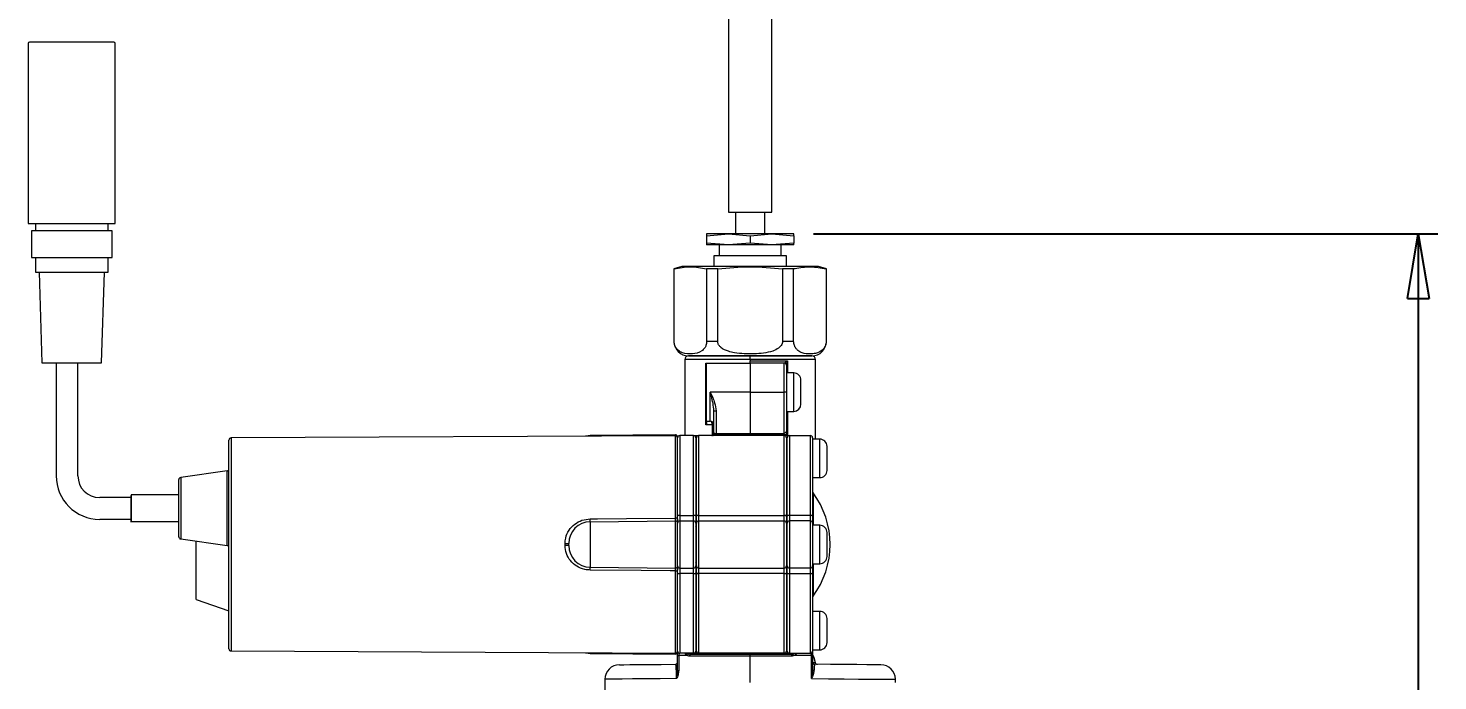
# Model space of a CAD drawing. Header units: millimetres. Extents: x 3 to 208, y 3 to 295.
# Drawn here: x 89.1 to 161, y 152.1 to 185.4 of the extents above; entities that cross this region are included whole.
import ezdxf

# ---------------------------------------------------------------- set-up
doc = ezdxf.new("R2010")
doc.units = ezdxf.units.MM
doc.layers.add('DIM', color=176, linetype='Continuous')
doc.layers.add('LEVEL0', color=179, linetype='Continuous')
doc.styles.add('SLDTEXTSTYLE0', font='TXT', dxfattribs={"width": 0.75})
doc.dimstyles.new('SLDDIMSTYLE1', dxfattribs={"dimtxt": 3.5, "dimasz": 3.302, "dimexe": 0, "dimexo": 0.0625, "dimgap": 0.875, "dimtad": 1, "dimdec": 0, "dimlfac": 2.7, "dimrnd": 1e-09, "dimzin": 12, "dimdsep": 46, "dimtxsty": 'SLDTEXTSTYLE0', "dimblk1": 'CLOSED', "dimblk2": 'CLOSED', "dimsah": 1, "dimcen": 0.09, "dimadec": 0, "dimazin": 3, "dimtfac": 1, "dimtofl": 0, "dimtmove": 0, "dimatfit": 3, "dimldrblk": 'CLOSED', "dimfxl": 0, "dimfrac": 2, "dimtolj": 1, "dimtzin": 12, "dimarcsym": 0})

# ---------------------------------------------------------------- blocks, each defined once
blk = doc.blocks.new('_CLOSED')
at = {"color": 0, "linetype": 'ByBlock', "lineweight": -2}
for p, q in [((-1, 0.166667), (0, 0)), ((-1, 0.166667), (-1, -0.166667)), ((0, 0), (-1, -0.166667)), ((0, 0), (-1, 0))]:
    blk.add_line(p, q, dxfattribs=at)
blk = doc.blocks.new('_D_6')
at = {"layer": 'LEVEL0', "color": 7}
for p, q in [((129.146, 174.916), (161.004, 174.916)), ((160.004, 174.916), (160.004, 58.694)), ((145.257, 58.694), (161.004, 58.694))]:
    blk.add_line(p, q, dxfattribs=at)
at = {"layer": 'LEVEL0', "color": 7, "xscale": 3.302, "yscale": 3.302}
for p, rotation in [((160.004, 174.916), 90.0000000000004), ((160.004, 58.694), 270.0000000000004)]:
    blk.add_blockref('_CLOSED', p, dxfattribs=dict(at, rotation=rotation))
at = {"layer": 'LEVEL0', "color": 7, "insert": (155.492, 109.736), "char_height": 3.5, "attachment_point": 1, "rotation": 90, "style": 'SLDTEXTSTYLE0'}
blk.add_mtext('314', dxfattribs=at)

msp = doc.modelspace()

# ---------------------------------------------------------------- linework, layer by layer
at = {"color": 7, "linetype": 'Continuous', "lineweight": 15}
for p, q in [((124.812, 227.894), (124.812, 176.027)), ((127.035, 176.027), (127.035, 227.894)), ((124.812, 176.027), (127.035, 176.027)), ((125.183, 176.027), (125.183, 174.916)), ((126.664, 174.916), (126.664, 176.027)), ((123.701, 174.824), (124.812, 174.916)), ((123.701, 174.916), (123.701, 174.824)), ((124.812, 174.916), (123.701, 174.916)), ((123.701, 174.824), (123.701, 174.453)), ((124.812, 174.916), (125.923, 174.824)), ((127.035, 174.916), (124.812, 174.916)), ((125.923, 174.824), (127.035, 174.916)), ((125.923, 174.824), (125.923, 174.453)), ((127.035, 174.916), (128.146, 174.824)), ((128.146, 174.916), (127.035, 174.916)), ((128.146, 174.824), (128.146, 174.916)), ((128.146, 174.824), (128.146, 174.453)), ((124.812, 174.361), (123.701, 174.453)), ((123.701, 174.453), (123.701, 174.361)), ((124.812, 174.361), (123.701, 174.361)), ((124.349, 174.361), (124.349, 173.805)), ((125.923, 174.453), (124.812, 174.361)), ((127.035, 174.361), (124.812, 174.361)), ((127.035, 174.361), (125.923, 174.453)), ((128.146, 174.453), (127.035, 174.361)), ((128.146, 174.361), (127.035, 174.361)), ((127.498, 173.805), (127.498, 174.361)), ((128.146, 174.361), (128.146, 174.453)), ((124.072, 173.805), (124.072, 173.249)), ((127.775, 173.805), (124.072, 173.805)), ((127.775, 173.249), (127.775, 173.805)), ((122.442, 173.249), (122.035, 173.14)), ((122.035, 173.14), (122.035, 169.435)), ((122.048, 173.14), (122.035, 173.14)), ((122.048, 169.435), (122.048, 173.14)), ((124.183, 173.249), (122.442, 173.249)), ((124.267, 173.14), (123.704, 173.14)), ((123.704, 173.14), (123.704, 169.435)), ((129.405, 173.249), (124.183, 173.249)), ((124.267, 169.435), (124.267, 173.14)), ((127.58, 173.14), (127.58, 169.435)), ((128.142, 173.14), (127.58, 173.14)), ((128.142, 169.435), (128.142, 173.14)), ((129.812, 173.14), (129.405, 173.249)), ((129.812, 173.14), (129.799, 173.14)), ((129.799, 173.14), (129.799, 169.435)), ((129.812, 169.435), (129.812, 173.14)), ((122.59, 168.509), (122.59, 164.62)), ((124.349, 168.694), (122.775, 168.694)), ((122.775, 168.694), (125.923, 168.694)), ((123.665, 168.324), (123.701, 168.324)), ((123.701, 165.361), (123.701, 168.324)), ((123.701, 168.324), (125.923, 168.324)), ((129.072, 168.694), (124.349, 168.694)), ((125.923, 168.694), (129.072, 168.694)), ((125.923, 168.509), (125.923, 168.694)), ((125.923, 168.509), (125.923, 168.435)), ((125.923, 168.324), (125.923, 168.435)), ((125.923, 168.324), (125.923, 166.842)), ((127.664, 168.324), (125.923, 168.324)), ((129.257, 164.442), (129.257, 168.509)), ((127.775, 168.212), (127.775, 166.842)), ((128.146, 167.824), (127.775, 167.824)), ((125.923, 166.842), (125.923, 164.731)), ((127.775, 166.842), (127.775, 164.795)), ((128.516, 166.231), (128.516, 167.453)), ((124.072, 164.768), (124.072, 165.893)), ((127.775, 165.861), (128.146, 165.861)), ((123.701, 165.361), (123.886, 165.361)), ((123.701, 165.286), (123.701, 165.361)), ((124.072, 164.731), (124.072, 164.768)), ((125.923, 164.657), (125.923, 164.731)), ((127.775, 164.805), (127.775, 164.795)), ((127.775, 164.795), (127.775, 164.731)), ((99.331, 159.064), (99.331, 164.389)), ((122.108, 164.619), (99.441, 164.501)), ((122.108, 164.663), (117.766, 164.625)), ((122.22, 164.552), (122.22, 164.509)), ((122.22, 160.51), (122.22, 164.509)), ((123.035, 164.62), (122.331, 164.62)), ((123.035, 164.62), (123.109, 164.62)), ((123.109, 164.62), (123.294, 164.62)), ((123.146, 164.509), (123.146, 160.51)), ((123.183, 160.51), (123.183, 164.509)), ((127.664, 164.62), (123.294, 164.62)), ((125.923, 164.657), (124.183, 164.657)), ((127.804, 164.657), (125.923, 164.657)), ((125.923, 164.62), (125.923, 164.657)), ((127.664, 164.62), (127.849, 164.62)), ((127.775, 164.509), (127.775, 160.51)), ((127.846, 164.628), (127.805, 164.656)), ((127.812, 160.51), (127.812, 164.509)), ((127.849, 164.62), (127.923, 164.62)), ((127.923, 164.62), (128.998, 164.62)), ((129.109, 164.509), (129.109, 160.51)), ((129.479, 164.442), (129.109, 164.442)), ((129.849, 162.849), (129.849, 164.071)), ((99.235, 162.818), (96.871, 162.486)), ((96.775, 159.456), (96.775, 162.376)), ((129.109, 162.479), (129.479, 162.479)), ((96.775, 161.605), (94.351, 161.605)), ((122.22, 160.157), (122.22, 160.51)), ((122.22, 160.381), (122.22, 160.156)), ((123.146, 160.51), (123.146, 160.157)), ((123.183, 160.157), (123.183, 160.51)), ((127.775, 160.51), (127.775, 160.157)), ((127.812, 160.157), (127.812, 160.51)), ((129.109, 160.51), (129.109, 160.157)), ((94.351, 160.235), (96.775, 160.235)), ((117.766, 160.229), (122.108, 160.267)), ((122.22, 157.972), (122.22, 160.157)), ((122.331, 160.268), (123.035, 160.268)), ((123.146, 160.157), (123.146, 157.972)), ((123.183, 157.972), (123.183, 160.157)), ((123.294, 160.268), (127.664, 160.268)), ((127.775, 160.157), (127.775, 157.972)), ((127.812, 157.972), (127.812, 160.157)), ((128.998, 160.268), (127.923, 160.268)), ((129.109, 160.157), (129.109, 157.972)), ((129.479, 160.046), (129.109, 160.046)), ((129.849, 158.453), (129.849, 159.675)), ((96.871, 159.346), (99.235, 159.014)), ((97.664, 156.264), (97.664, 159.235)), ((99.331, 153.739), (99.331, 159.064)), ((116.664, 159.01), (116.664, 159.118)), ((117.766, 157.899), (122.108, 157.862)), ((122.22, 157.973), (122.22, 157.748)), ((122.22, 157.618), (122.22, 157.972)), ((122.22, 153.62), (122.22, 157.618)), ((122.331, 157.861), (123.035, 157.861)), ((123.146, 157.972), (123.146, 157.618)), ((123.146, 157.618), (123.146, 153.62)), ((123.183, 157.618), (123.183, 157.972)), ((123.183, 153.62), (123.183, 157.618)), ((123.294, 157.861), (127.664, 157.861)), ((127.775, 157.972), (127.775, 157.618)), ((127.775, 157.618), (127.775, 153.62)), ((127.812, 157.618), (127.812, 157.972)), ((127.812, 153.62), (127.812, 157.618)), ((128.998, 157.861), (127.923, 157.861)), ((129.109, 158.083), (129.479, 158.083)), ((129.109, 157.972), (129.109, 157.618)), ((129.109, 157.618), (129.109, 153.62)), ((97.664, 156.264), (99.331, 155.67)), ((129.479, 155.65), (129.109, 155.65)), ((129.849, 154.057), (129.849, 155.279)), ((99.441, 153.628), (122.108, 153.509)), ((117.766, 153.503), (122.108, 153.466)), ((122.22, 153.62), (122.22, 153.577)), ((122.22, 153.398), (122.22, 153.62)), ((122.22, 152.634), (122.22, 153.398)), ((123.035, 153.509), (122.331, 153.509)), ((122.636, 153.489), (122.637, 153.49)), ((122.886, 153.472), (125.923, 153.472)), ((123.109, 153.509), (123.035, 153.509)), ((123.294, 153.509), (123.109, 153.509)), ((127.664, 153.509), (123.294, 153.509)), ((125.923, 153.472), (125.923, 153.509)), ((125.923, 153.361), (125.923, 153.472)), ((125.923, 153.472), (128.072, 153.472)), ((125.923, 152.027), (125.923, 153.361)), ((127.849, 153.509), (127.664, 153.509)), ((127.923, 153.509), (127.849, 153.509)), ((127.923, 153.509), (128.998, 153.509)), ((129.109, 153.687), (129.479, 153.687)), ((129.109, 153.62), (129.109, 153.398)), ((129.109, 153.398), (129.109, 152.66)), ((118.516, 152.187), (118.516, 146.953)), ((133.331, 152.027), (133.331, 152.182))]:
    msp.add_line(p, q, dxfattribs=at)
at = {"color": 8, "linetype": 'Continuous', "lineweight": 0}
for p, q in [((122.048, 169.435), (122.035, 169.435)), ((124.267, 169.435), (123.704, 169.435)), ((128.142, 169.435), (127.58, 169.435)), ((129.812, 169.435), (129.799, 169.435)), ((125.923, 168.509), (122.59, 168.509)), ((123.665, 165.175), (123.665, 168.324)), ((129.257, 168.509), (125.923, 168.509)), ((125.923, 168.435), (127.823, 168.435)), ((127.664, 166.842), (127.664, 168.324)), ((127.823, 168.435), (127.823, 167.824)), ((128.146, 165.861), (128.146, 167.824)), ((123.886, 165.361), (123.886, 166.842)), ((125.923, 166.842), (123.886, 166.842)), ((125.923, 166.842), (127.664, 166.842)), ((127.664, 164.731), (127.664, 166.842)), ((127.775, 166.842), (127.664, 166.842)), ((124.072, 165.893), (124.183, 165.893)), ((124.183, 165.893), (124.183, 164.731)), ((127.823, 165.861), (127.823, 164.64)), ((123.994, 165.175), (123.665, 165.175)), ((123.994, 164.625), (123.994, 165.175)), ((124.072, 165.175), (123.994, 165.175)), ((124.183, 164.731), (124.183, 164.657)), ((124.183, 164.731), (125.923, 164.731)), ((125.923, 164.731), (127.664, 164.731)), ((99.441, 164.501), (99.441, 159.064)), ((117.766, 164.625), (117.766, 164.596)), ((122.108, 164.619), (122.108, 164.663)), ((122.108, 160.407), (122.108, 164.619)), ((122.331, 164.62), (122.331, 160.54)), ((123.035, 160.54), (123.035, 164.62)), ((123.109, 164.62), (123.109, 164.592)), ((123.183, 164.509), (123.146, 164.509)), ((123.294, 164.62), (123.294, 160.54)), ((124.183, 164.657), (124.183, 164.638)), ((127.664, 160.54), (127.664, 164.62)), ((127.812, 164.509), (127.775, 164.509)), ((127.849, 164.62), (127.849, 164.592)), ((127.923, 164.62), (127.923, 160.54)), ((128.998, 160.54), (128.998, 164.62)), ((129.479, 162.479), (129.479, 164.442)), ((99.235, 160.916), (99.235, 162.818)), ((96.871, 162.486), (96.871, 160.916)), ((129.13, 161.706), (129.13, 160.046)), ((96.871, 160.916), (96.871, 159.346)), ((99.235, 159.014), (99.235, 160.916)), ((122.331, 160.54), (122.331, 160.268)), ((122.331, 160.54), (123.035, 160.54)), ((123.035, 160.268), (123.035, 160.54)), ((123.294, 160.54), (123.294, 160.268)), ((123.294, 160.54), (127.664, 160.54)), ((127.664, 160.268), (127.664, 160.54)), ((127.923, 160.54), (127.923, 160.268)), ((128.998, 160.54), (127.923, 160.54)), ((128.998, 160.268), (128.998, 160.54)), ((117.766, 160.229), (117.766, 157.899)), ((122.108, 157.862), (122.108, 160.267)), ((122.331, 160.268), (122.331, 157.861)), ((123.035, 157.861), (123.035, 160.268)), ((123.294, 160.268), (123.294, 157.861)), ((127.664, 157.861), (127.664, 160.268)), ((127.923, 160.268), (127.923, 157.861)), ((128.998, 157.861), (128.998, 160.268)), ((129.479, 158.083), (129.479, 160.046)), ((99.441, 159.064), (99.441, 153.628)), ((116.48, 159.012), (116.48, 159.116)), ((122.108, 153.509), (122.108, 157.721)), ((122.331, 157.861), (122.331, 157.589)), ((123.035, 157.589), (122.331, 157.589)), ((122.331, 157.589), (122.331, 153.509)), ((123.035, 157.589), (123.035, 157.861)), ((123.035, 153.509), (123.035, 157.589)), ((123.294, 157.861), (123.294, 157.589)), ((127.664, 157.589), (123.294, 157.589)), ((123.294, 157.589), (123.294, 153.509)), ((127.664, 157.589), (127.664, 157.861)), ((127.664, 153.509), (127.664, 157.589)), ((127.923, 157.861), (127.923, 157.589)), ((127.923, 157.589), (128.998, 157.589)), ((127.923, 157.589), (127.923, 153.509)), ((128.998, 157.589), (128.998, 157.861)), ((128.998, 153.509), (128.998, 157.589)), ((129.13, 158.083), (129.13, 156.422)), ((129.479, 153.687), (129.479, 155.65)), ((117.766, 153.532), (117.766, 153.503)), ((122.108, 153.466), (122.108, 153.509)), ((122.22, 153.398), (122.276, 153.398)), ((122.276, 153.398), (122.276, 152.634)), ((122.715, 153.398), (122.276, 153.398)), ((125.923, 153.361), (122.84, 153.361)), ((122.886, 153.509), (122.886, 153.472)), ((123.109, 153.509), (123.109, 153.537)), ((123.146, 153.62), (123.183, 153.62)), ((128.04, 153.361), (125.923, 153.361)), ((127.775, 153.62), (127.812, 153.62)), ((127.849, 153.537), (127.849, 153.509)), ((128.072, 153.472), (128.072, 153.509)), ((129.044, 153.398), (128.138, 153.398)), ((129.044, 152.216), (129.044, 153.398)), ((129.044, 153.398), (129.109, 153.398)), ((122.22, 152.634), (122.276, 152.634)), ((129.113, 153.043), (129.218, 153.042))]:
    msp.add_line(p, q, dxfattribs=at)
at = {"color": 7, "linetype": 'Continuous', "lineweight": 0}
msp.add_line((94.351, 161.605), (94.351, 160.235), dxfattribs=at)
at = {"color": 8, "linetype": 'Continuous', "lineweight": 0, "flags": 128}
for points in [[(123.994, 165.175), (123.992, 165.211), (123.985, 165.246), (123.976, 165.278), (123.962, 165.306), (123.946, 165.329), (123.927, 165.346), (123.907, 165.357), (123.886, 165.361)], [(124.072, 164.768), (124.074, 164.761), (124.08, 164.754), (124.09, 164.747), (124.104, 164.742), (124.121, 164.737), (124.14, 164.734), (124.161, 164.732), (124.183, 164.731)], [(124.022, 164.638), (124.023, 164.637), (124.027, 164.631), (124.032, 164.623), (124.034, 164.62)], [(117.765, 160.371), (118.135, 160.374), (119.617, 160.386), (122.108, 160.407)], [(123.146, 160.469), (123.15, 160.469), (123.161, 160.472), (123.17, 160.475), (123.177, 160.478), (123.181, 160.482), (123.183, 160.486)], [(127.812, 160.469), (127.808, 160.469), (127.797, 160.472), (127.788, 160.475), (127.781, 160.478), (127.777, 160.482), (127.775, 160.486)], [(122.108, 157.721), (121.849, 157.723), (120.368, 157.736), (117.765, 157.758)], [(123.146, 157.66), (123.15, 157.659), (123.161, 157.657), (123.17, 157.654), (123.177, 157.65), (123.181, 157.647), (123.183, 157.643)], [(127.812, 157.66), (127.808, 157.659), (127.797, 157.657), (127.788, 157.654), (127.781, 157.65), (127.777, 157.647), (127.775, 157.643)], [(122.715, 153.398), (122.728, 153.419), (122.743, 153.439), (122.758, 153.458), (122.774, 153.473), (122.79, 153.484), (122.804, 153.491), (122.816, 153.493), (122.825, 153.49)], [(122.84, 153.361), (122.841, 153.382), (122.844, 153.403), (122.848, 153.422), (122.854, 153.439), (122.861, 153.453), (122.869, 153.463), (122.877, 153.47), (122.886, 153.472)], [(122.165, 152.215), (121.326, 152.209), (120.575, 152.203), (119.923, 152.198), (119.385, 152.193), (118.97, 152.19), (118.686, 152.188), (118.538, 152.187), (118.516, 152.187)], [(129.044, 152.216), (129.922, 152.209), (130.727, 152.202), (131.444, 152.197), (132.06, 152.192), (132.563, 152.188), (132.946, 152.185), (133.2, 152.183), (133.32, 152.182), (133.331, 152.182)]]:
    msp.add_lwpolyline(points, dxfattribs=at)
at = {"color": 7, "linetype": 'Continuous', "lineweight": 15, "flags": 128}
for points in [[(117.766, 164.625), (117.55, 164.602), (117.519, 164.595)], [(129.13, 156.422), (129.329, 156.715), (129.504, 157.022), (129.654, 157.342), (129.778, 157.673), (129.875, 158.013), (129.945, 158.36), (129.987, 158.711), (130.001, 159.064), (129.987, 159.418), (129.945, 159.769), (129.875, 160.115), (129.778, 160.455), (129.654, 160.786), (129.504, 161.107), (129.329, 161.414), (129.13, 161.706)], [(117.519, 153.533), (117.55, 153.526), (117.766, 153.503)], [(129.117, 153.419), (129.172, 153.292), (129.242, 153.046)], [(119.25, 152.927), (119.297, 152.928), (119.472, 152.929), (119.776, 152.932), (120.201, 152.936), (120.739, 152.94), (121.379, 152.946), (122.11, 152.952)], [(132.597, 152.923), (132.593, 152.923), (132.49, 152.924), (132.247, 152.926), (131.87, 152.929), (131.367, 152.933), (130.748, 152.939), (130.027, 152.945), (129.219, 152.952)]]:
    msp.add_lwpolyline(points, dxfattribs=at)
at = {"color": 7, "linetype": 'Continuous', "lineweight": 15}
for centre, radius, start, end in [((122.775, 169.435), 0.741, 180.00038, 269.9993), ((129.072, 169.435), 0.741, 270.0007, 359.99962), ((122.775, 168.509), 0.185, 90.00006, 179.99994), ((127.664, 168.212), 0.111, 359.99974, 90.00168), ((129.072, 168.509), 0.185, 0.00152, 89.99933), ((128.146, 167.453), 0.37, 359.99848, 90.00109), ((128.146, 166.231), 0.37, 270.00037, 0.00006), ((123.886, 165.175), 0.185, 0.00152, 89.99933), ((124.183, 164.768), 0.111, 179.99835, 270.00307), ((99.442, 164.389), 0.111, 90.30431, 179.9953), ((122.109, 164.552), 0.111, 359.99997, 90.50015), ((122.109, 164.508), 0.111, 0.00183, 90.2962), ((122.331, 164.509), 0.111, 90.00075, 180.00067), ((123.035, 164.509), 0.111, 359.99933, 89.99925), ((123.109, 164.416), 0.0741, 300.00044, 0.00045), ((123.294, 164.509), 0.111, 90.00075, 180.00067), ((123.96, 164.731), 0.111, 269.99944, 303.55297), ((127.664, 164.509), 0.111, 0.00176, 89.99682), ((127.849, 164.416), 0.0741, 179.99955, 239.99956), ((127.923, 164.509), 0.111, 90.00075, 180.00067), ((128.998, 164.509), 0.111, 0.00176, 89.99824), ((129.479, 164.071), 0.37, 359.99934, 90.00152), ((99.22, 162.928), 0.111, 277.99946, 0.00044), ((129.479, 162.849), 0.37, 269.99994, 0.00006), ((96.886, 162.376), 0.111, 97.99946, 180.00044), ((129.22, 161.772), 0.111, 179.99251, 216.48198), ((117.775, 159.118), 1.111, 90.50009, 179.99999), ((122.109, 160.156), 0.111, 359.99997, 90.50015), ((122.331, 160.157), 0.111, 89.99589, 180.00268), ((123.035, 160.157), 0.111, 359.99732, 90.00411), ((123.109, 160.064), 0.0741, 300.00044, 0.00045), ((123.294, 160.157), 0.111, 89.99589, 180.00268), ((127.664, 160.157), 0.111, 359.99974, 90.00168), ((127.849, 160.064), 0.0741, 179.99955, 239.99956), ((127.923, 160.157), 0.111, 89.99589, 180.00268), ((128.998, 160.157), 0.111, 359.99974, 90.0031), ((129.479, 159.675), 0.37, 359.99994, 90.00006), ((96.886, 159.456), 0.111, 179.99457, 262.00553), ((99.22, 158.904), 0.111, 359.99956, 82.00054), ((117.775, 159.01), 1.111, 180.00001, 269.49991), ((129.479, 158.453), 0.37, 269.99994, 0.00006), ((122.109, 157.973), 0.111, 269.49985, 0.00003), ((122.331, 157.972), 0.111, 179.99933, 269.99925), ((123.035, 157.972), 0.111, 270.00075, 0.00067), ((123.109, 158.064), 0.0741, 0.00382, 59.99956), ((123.294, 157.972), 0.111, 179.99933, 269.99925), ((127.664, 157.972), 0.111, 270.00318, 359.99824), ((127.849, 158.064), 0.0741, 120.00044, 179.99618), ((127.923, 157.972), 0.111, 179.99933, 269.99925), ((128.998, 157.972), 0.111, 270.00176, 359.99824), ((129.22, 156.356), 0.111, 143.52357, 180.00479), ((129.479, 155.279), 0.37, 359.99994, 90.00006), ((129.479, 154.057), 0.37, 269.99994, 0.00006), ((99.442, 153.739), 0.111, 180.00186, 269.69569), ((122.109, 153.62), 0.111, 269.69894, 0.00017), ((122.109, 153.577), 0.111, 269.49985, 0.00003), ((122.331, 153.62), 0.111, 179.99732, 270.00411), ((123.035, 153.62), 0.111, 269.99589, 0.00268), ((123.109, 153.712), 0.0741, 0.00382, 59.99956), ((123.294, 153.62), 0.111, 179.99732, 270.00411), ((127.664, 153.62), 0.111, 269.99832, 0.00026), ((127.849, 153.712), 0.0741, 120.00044, 179.99618), ((127.923, 153.62), 0.111, 179.99732, 270.00411), ((128.072, 153.583), 0.111, 270.00081, 318.1896), ((128.998, 153.62), 0.111, 269.9969, 0.00026), ((119.257, 152.187), 0.741, 90.50027, 180.22568), ((122.109, 153.063), 0.111, 270.5002, 0.00002), ((129.22, 153.063), 0.111, 179.99753, 269.50225), ((129.352, 153.062), 0.111, 187.74812, 269.49834), ((132.59, 152.182), 0.741, 0.66988, 89.50049)]:
    msp.add_arc(centre, radius, start, end, dxfattribs=at)
at = {"color": 8, "linetype": 'Continuous', "lineweight": 0}
for centre, radius, start, end in [((127.676, 168.244), 0.0998, 2.71176, 78.16717), ((124.174, 164.741), 0.103, 185.66803, 274.72111), ((108.044, 160.255), 9.721, 359.84468, 0.67841), ((122.134, 160.272), 0.138, 51.9408, 101.00949), ((122.305, 160.413), 0.129, 78.49285, 131.26014), ((123.06, 160.413), 0.129, 48.73986, 101.50715), ((123.268, 160.413), 0.129, 78.49285, 131.26014), ((127.69, 160.413), 0.129, 48.74131, 101.50571), ((127.898, 160.413), 0.129, 78.49285, 131.26014), ((129.023, 160.413), 0.129, 48.74142, 101.5063), ((116.526, 164.006), 4.89, 269.46137, 271.62002), ((116.526, 154.115), 4.898, 88.37999, 90.53519), ((108.046, 157.873), 9.72, 359.32154, 0.15536), ((122.134, 157.857), 0.138, 258.9981, 308.05161), ((122.305, 157.715), 0.129, 228.72659, 281.52043), ((123.06, 157.715), 0.129, 258.47957, 311.27341), ((123.268, 157.715), 0.129, 228.72659, 281.52043), ((127.69, 157.715), 0.129, 258.48102, 311.27197), ((127.898, 157.715), 0.129, 228.72659, 281.52043), ((129.023, 157.715), 0.129, 258.48043, 311.27185), ((122.664, 153.611), 0.125, 257.1055, 305.38146), ((127.984, 153.349), 0.161, 17.41974, 44.99494), ((128.257, 153.577), 0.0795, 239.07247, 277.26171), ((129.182, 152.677), 0.0753, 193.04818, 266.34167)]:
    msp.add_arc(centre, radius, start, end, dxfattribs=at)
at = {"color": 7, "linetype": 'Continuous', "lineweight": 15}
for points, knots in [([(122.048, 173.14), (122.322, 173.19), (122.874, 173.289), (123.427, 173.19), (123.704, 173.14)], [0, 0, 0, 0, 0.496628, 1, 1, 1, 1]), ([(124.267, 173.14), (124.815, 173.19), (125.92, 173.289), (127.024, 173.19), (127.58, 173.14)], [0, 0, 0, 0, 0.496594, 1, 1, 1, 1]), ([(128.142, 173.14), (128.165, 173.145), (128.446, 173.208), (129.006, 173.28), (129.533, 173.187), (129.799, 173.14)], [0, 0, 0, 0, 0.042034, 0.517603, 1, 1, 1, 1]), ([(123.704, 169.435), (123.703, 169.397), (123.699, 169.326), (123.666, 169.208), (123.596, 169.069), (123.387, 168.863), (122.972, 168.77), (122.576, 168.803), (122.287, 168.936), (122.15, 169.075), (122.077, 169.234), (122.051, 169.34), (122.049, 169.41), (122.048, 169.435)], [0, 0, 0, 0, 0.047785, 0.091693, 0.154953, 0.245265, 0.45807, 0.671513, 0.744769, 0.861703, 0.910992, 0.968339, 1, 1, 1, 1]), ([(127.58, 169.435), (127.576, 169.397), (127.568, 169.321), (127.497, 169.199), (127.34, 169.052), (126.88, 168.845), (126.108, 168.777), (125.344, 168.799), (124.778, 168.928), (124.497, 169.052), (124.33, 169.225), (124.274, 169.337), (124.269, 169.41), (124.267, 169.435)], [0, 0, 0, 0, 0.0296659, 0.0592031, 0.10866, 0.1962275, 0.4488728, 0.709496, 0.7928163, 0.9052884, 0.9427143, 0.9804727, 1, 1, 1, 1]), ([(129.799, 169.435), (129.798, 169.409), (129.796, 169.35), (129.774, 169.246), (129.719, 169.115), (129.568, 168.928), (129.291, 168.812), (128.938, 168.782), (128.621, 168.817), (128.374, 168.942), (128.245, 169.083), (128.18, 169.209), (128.148, 169.327), (128.144, 169.4), (128.142, 169.435)], [0, 0, 0, 0, 0.0326727, 0.075756, 0.1341999, 0.2137829, 0.3757288, 0.4996226, 0.6660956, 0.776544, 0.8447287, 0.9064872, 0.9557408, 1, 1, 1, 1]), ([(123.701, 165.286), (123.698, 165.266), (123.693, 165.228), (123.675, 165.193), (123.666, 165.176), (123.665, 165.175)], [0, 0, 0, 0, 0.5086736, 0.9871214, 1, 1, 1, 1]), ([(124.022, 164.638), (124.027, 164.642), (124.038, 164.65), (124.048, 164.663), (124.058, 164.677), (124.063, 164.687), (124.069, 164.705), (124.071, 164.718), (124.072, 164.729), (124.072, 164.731)], [0, 0, 0, 0, 0.173396, 0.384704, 0.430413, 0.650687, 0.696789, 0.947657, 1, 1, 1, 1]), ([(127.775, 164.795), (127.775, 164.798), (127.775, 164.804), (127.766, 164.806), (127.754, 164.8), (127.734, 164.787), (127.704, 164.763), (127.679, 164.743), (127.665, 164.731), (127.664, 164.731)], [0, 0, 0, 0, 0.057186, 0.100612, 0.172941, 0.329987, 0.606991, 0.990969, 1, 1, 1, 1]), ([(127.775, 164.731), (127.776, 164.724), (127.777, 164.71), (127.783, 164.69), (127.791, 164.674), (127.798, 164.663), (127.802, 164.658), (127.804, 164.657), (127.804, 164.657)], [0, 0, 0, 0, 0.271282, 0.52005, 0.749602, 0.939627, 0.998359, 1, 1, 1, 1]), ([(127.804, 164.657), (127.805, 164.656), (127.808, 164.652), (127.817, 164.643), (127.833, 164.633), (127.853, 164.624), (127.872, 164.62), (127.883, 164.62), (127.886, 164.62)], [0, 0, 0, 0, 0.046656, 0.183906, 0.391593, 0.6339, 0.903293, 1, 1, 1, 1]), ([(122.804, 153.509), (122.809, 153.503), (122.815, 153.497), (122.823, 153.491), (122.825, 153.49), (122.825, 153.49)], [0, 0, 0, 0, 0.807498, 0.949538, 1, 1, 1, 1]), ([(122.825, 153.49), (122.832, 153.486), (122.851, 153.475), (122.873, 153.473), (122.886, 153.472)], [0, 0, 0, 0, 0.37266, 1, 1, 1, 1]), ([(122.165, 152.215), (122.165, 152.216), (122.18, 152.287), (122.208, 152.426), (122.216, 152.566), (122.22, 152.634)], [0, 0, 0, 0, 0.007834, 0.51552, 1, 1, 1, 1])]:
    msp.add_open_spline(points, degree=3, knots=knots, dxfattribs=at)
at = {"color": 8, "linetype": 'Continuous', "lineweight": 0}
for points, knots in [([(127.664, 168.324), (127.667, 168.324), (127.679, 168.325), (127.689, 168.334), (127.696, 168.342)], [0, 0, 0, 0, 0.200237, 1, 1, 1, 1]), ([(127.696, 168.342), (127.708, 168.353), (127.741, 168.383), (127.785, 168.411), (127.816, 168.43), (127.823, 168.434), (127.823, 168.435)], [0, 0, 0, 0, 0.320131, 0.846631, 0.989999, 1, 1, 1, 1]), ([(127.823, 168.435), (127.823, 168.434), (127.82, 168.426), (127.805, 168.387), (127.784, 168.326), (127.778, 168.271), (127.775, 168.249)], [0, 0, 0, 0, 0.009211, 0.141485, 0.64923, 1, 1, 1, 1]), ([(124.072, 165.893), (124.06, 166.02), (124.039, 166.269), (123.956, 166.58), (123.906, 166.769), (123.887, 166.841), (123.886, 166.842)], [0, 0, 0, 0, 0.392825, 0.771587, 0.995149, 1, 1, 1, 1]), ([(123.886, 166.842), (123.887, 166.841), (123.97, 166.663), (124.123, 166.361), (124.165, 166.03), (124.183, 165.893)], [0, 0, 0, 0, 0.004505, 0.589274, 1, 1, 1, 1]), ([(124.183, 164.638), (124.183, 164.636), (124.183, 164.63), (124.18, 164.624), (124.179, 164.62)], [0, 0, 0, 0, 0.30208, 1, 1, 1, 1]), ([(116.48, 159.116), (116.486, 159.21), (116.503, 159.447), (116.662, 159.801), (116.956, 160.116), (117.338, 160.327), (117.622, 160.356), (117.765, 160.371)], [0, 0, 0, 0, 0.141789, 0.35716, 0.571299, 0.784444, 1, 1, 1, 1]), ([(122.108, 160.267), (122.108, 160.27), (122.108, 160.284), (122.108, 160.313), (122.108, 160.356), (122.108, 160.39), (122.108, 160.407)], [0, 0, 0, 0, 0.074366, 0.28901, 0.619762, 1, 1, 1, 1]), ([(117.765, 157.758), (117.67, 157.765), (117.428, 157.782), (117.066, 157.935), (116.741, 158.221), (116.522, 158.594), (116.494, 158.873), (116.48, 159.012)], [0, 0, 0, 0, 0.144157, 0.364598, 0.580018, 0.790239, 1, 1, 1, 1]), ([(122.108, 157.721), (122.108, 157.74), (122.108, 157.774), (122.108, 157.818), (122.108, 157.846), (122.108, 157.859), (122.108, 157.862)], [0, 0, 0, 0, 0.405669, 0.729621, 0.935342, 1, 1, 1, 1]), ([(122.331, 153.509), (122.324, 153.507), (122.31, 153.504), (122.296, 153.484), (122.285, 153.46), (122.28, 153.439), (122.277, 153.418), (122.276, 153.407), (122.276, 153.398)], [0, 0, 0, 0, 0.145303, 0.320351, 0.521332, 0.749145, 0.78997, 1, 1, 1, 1]), ([(122.715, 153.398), (122.715, 153.398), (122.699, 153.403), (122.676, 153.413), (122.652, 153.43), (122.64, 153.442), (122.634, 153.452), (122.631, 153.463), (122.63, 153.474), (122.633, 153.483), (122.636, 153.488), (122.636, 153.489)], [0, 0, 0, 0, 0.018293, 0.354557, 0.546026, 0.646448, 0.727392, 0.80502, 0.87885, 0.982013, 1, 1, 1, 1]), ([(122.637, 153.49), (122.642, 153.497), (122.649, 153.506), (122.661, 153.508), (122.664, 153.509)], [0, 0, 0, 0, 0.679112, 1, 1, 1, 1]), ([(122.637, 153.49), (122.645, 153.489), (122.662, 153.486), (122.687, 153.488), (122.711, 153.496), (122.727, 153.503), (122.733, 153.508), (122.734, 153.509)], [0, 0, 0, 0, 0.247976, 0.496244, 0.741531, 0.981077, 1, 1, 1, 1]), ([(122.84, 153.361), (122.812, 153.363), (122.768, 153.367), (122.73, 153.389), (122.715, 153.398)], [0, 0, 0, 0, 0.627951, 1, 1, 1, 1]), ([(128.04, 153.361), (128.04, 153.363), (128.04, 153.376), (128.041, 153.4), (128.046, 153.43), (128.053, 153.453), (128.061, 153.469), (128.069, 153.471), (128.072, 153.472)], [0, 0, 0, 0, 0.048324, 0.338197, 0.594577, 0.79932, 0.939479, 1, 1, 1, 1]), ([(128.04, 153.361), (128.04, 153.361), (128.043, 153.369), (128.053, 153.391), (128.067, 153.428), (128.088, 153.451), (128.098, 153.463)], [0, 0, 0, 0, 0.011456, 0.221901, 0.603042, 1, 1, 1, 1]), ([(128.138, 153.398), (128.122, 153.392), (128.089, 153.38), (128.056, 153.368), (128.04, 153.361), (128.04, 153.361)], [0, 0, 0, 0, 0.491949, 0.98476, 1, 1, 1, 1]), ([(128.098, 153.463), (128.106, 153.469), (128.118, 153.479), (128.136, 153.491), (128.147, 153.5), (128.152, 153.506), (128.154, 153.509)], [0, 0, 0, 0, 0.408628, 0.660568, 0.869506, 1, 1, 1, 1]), ([(128.267, 153.498), (128.268, 153.493), (128.27, 153.484), (128.265, 153.473), (128.259, 153.461), (128.252, 153.452), (128.239, 153.44), (128.216, 153.424), (128.18, 153.408), (128.151, 153.401), (128.138, 153.398)], [0, 0, 0, 0, 0.078539, 0.152634, 0.194513, 0.304025, 0.341616, 0.50294, 0.770019, 1, 1, 1, 1]), ([(128.257, 153.509), (128.26, 153.507), (128.264, 153.504), (128.266, 153.499), (128.267, 153.498)], [0, 0, 0, 0, 0.711369, 1, 1, 1, 1]), ([(128.998, 153.509), (129.003, 153.507), (129.018, 153.502), (129.031, 153.477), (129.04, 153.45), (129.043, 153.427), (129.044, 153.41), (129.044, 153.402), (129.044, 153.398)], [0, 0, 0, 0, 0.140032, 0.344144, 0.608688, 0.819526, 0.892832, 1, 1, 1, 1]), ([(122.165, 152.215), (122.165, 152.239), (122.165, 152.332), (122.162, 152.484), (122.157, 152.665), (122.142, 152.806), (122.141, 152.905), (122.116, 152.943), (122.11, 152.952)], [0, 0, 0, 0, 0.095401, 0.374053, 0.618119, 0.818474, 0.955125, 1, 1, 1, 1]), ([(122.276, 152.634), (122.269, 152.559), (122.257, 152.414), (122.198, 152.279), (122.165, 152.216), (122.165, 152.215)], [0, 0, 0, 0, 0.514657, 0.99324, 1, 1, 1, 1]), ([(129.044, 152.216), (129.045, 152.217), (129.064, 152.3), (129.097, 152.447), (129.105, 152.596), (129.109, 152.66)], [0, 0, 0, 0, 0.0078961, 0.570846, 1, 1, 1, 1]), ([(129.177, 152.602), (129.168, 152.545), (129.146, 152.411), (129.083, 152.287), (129.045, 152.217), (129.044, 152.216)], [0, 0, 0, 0, 0.415633, 0.992124, 1, 1, 1, 1]), ([(129.219, 152.952), (129.212, 152.935), (129.185, 152.87), (129.186, 152.749), (129.18, 152.65), (129.177, 152.602)], [0, 0, 0, 0, 0.153469, 0.592867, 1, 1, 1, 1])]:
    msp.add_open_spline(points, degree=3, knots=knots, dxfattribs=at)
at = {"layer": 'DIM', "color": 7, "lineweight": 15}
for p, q in [((89.091, 184.64), (89.091, 175.455)), ((93.462, 184.714), (89.165, 184.714)), ((93.536, 175.455), (93.536, 184.64)), ((89.091, 175.455), (93.536, 175.455)), ((93.369, 175.084), (89.258, 175.084)), ((89.258, 175.084), (89.258, 173.714)), ((89.462, 175.455), (89.462, 175.084)), ((93.165, 175.084), (93.165, 175.455)), ((93.369, 173.714), (93.369, 175.084)), ((89.258, 173.714), (93.369, 173.714)), ((89.462, 173.714), (89.462, 172.973)), ((93.165, 172.973), (93.165, 173.714)), ((89.462, 172.973), (93.165, 172.973)), ((89.647, 172.973), (92.98, 172.973)), ((89.647, 172.973), (89.795, 168.343)), ((92.832, 168.343), (92.98, 172.973)), ((89.795, 168.343), (92.832, 168.343))]:
    msp.add_line(p, q, dxfattribs=at)
for centre, start, end in [((89.165, 184.64), 90, 180), ((93.462, 184.64), 0, 90)]:
    msp.add_arc(centre, 0.0741, start, end, dxfattribs=at)
at = {"layer": 'LEVEL0', "color": 7, "lineweight": 15}
for p, q in [((90.517, 168.343), (90.517, 162.567)), ((91.628, 162.567), (91.628, 168.343)), ((94.351, 161.456), (92.739, 161.456)), ((94.351, 160.202), (94.351, 161.572)), ((94.351, 160.344), (92.739, 160.344))]:
    msp.add_line(p, q, dxfattribs=at)
for radius in [2.222, 1.111]:
    msp.add_arc((92.739, 162.567), radius, 180, 270, dxfattribs=at)

# ---------------------------------------------------------------- dimensions: what is measured, and where the dimension line sits
at = {"layer": 'LEVEL0', "color": 7}
dim = msp.add_linear_dim(base=(160.004, 58.694), p1=(128.146, 174.916), p2=(144.257, 58.694), angle=90, dimstyle='SLDDIMSTYLE1', dxfattribs=at)
dim.commit()
dim.dimension.update_dxf_attribs({"geometry": '_D_6', "text_midpoint": (160.004, 115.037), "dimtype": 160})

doc.saveas('drawing.dxf')
